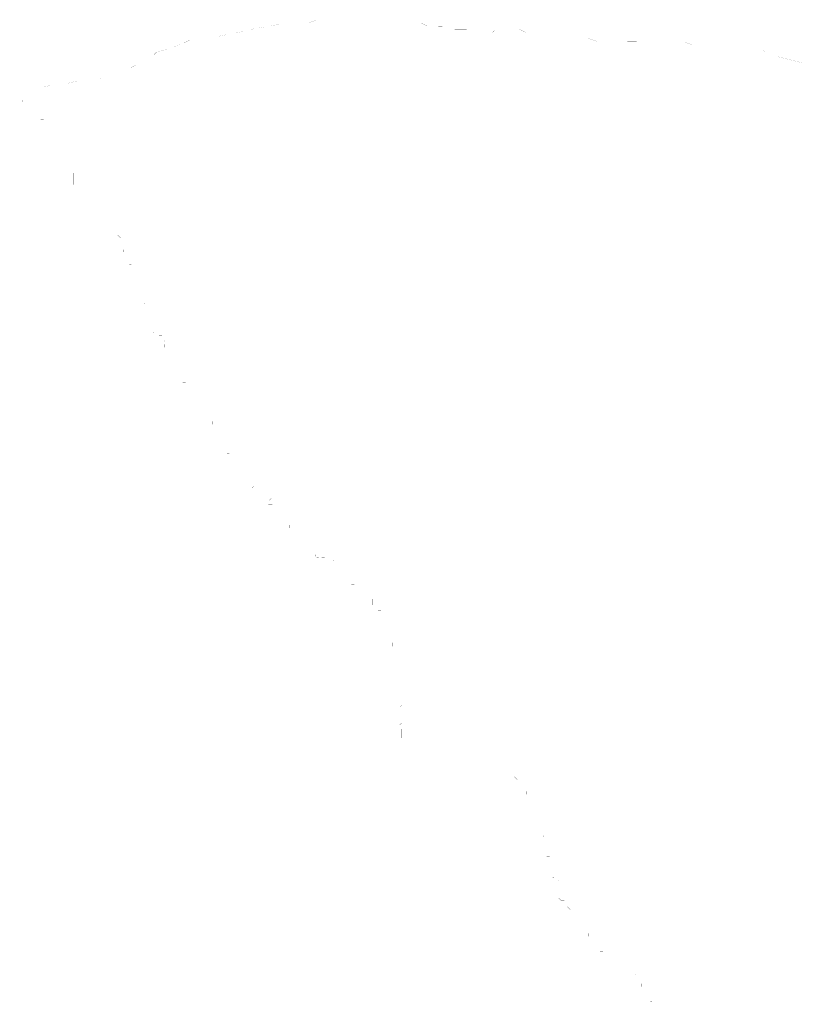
# Model space of a CAD drawing. Header units: metres. Extents: x 561401 to 594056, y 8460144 to 8508504.
# Drawn here: x 576737 to 581632, y 8500997 to 8507205 of the extents above; entities that cross this region are included whole.
import ezdxf

# ---------------------------------------------------------------- set-up
doc = ezdxf.new("R2010")
doc.units = ezdxf.units.M
doc.layers.add('1.2. BASE GRAFICA SUNARP', color=150, linetype='Continuous')

msp = doc.modelspace()

# ---------------------------------------------------------------- linework, layer by layer
at = {"layer": '1.2. BASE GRAFICA SUNARP', "color": 64, "linetype": 'Continuous', "lineweight": -3, "const_width": 0.2}
msp.add_lwpolyline([(581661.2, 8506936.9), (581624.1, 8506937.1), (581549.8, 8506955.7), (581475.6, 8506974.4), (581438.5, 8506993), (581382.8, 8507011.6), (581327, 8507011.8), (581308.5, 8507011.9), (581252.7, 8507012), (581234.2, 8507012.1), (581215.6, 8507012.2), (581197, 8507012.2), (581159.8, 8507012.3), (581141.3, 8507012.4), (581104.1, 8507012.5), (581067, 8507031.1), (581029.9, 8507031.2), (580992.7, 8507031.3), (580974.1, 8507031.4), (580937, 8507049.9), (580881.3, 8507068.6), (580825.6, 8507068.7), (580732.7, 8507069), (580658.4, 8507069.2), (580546.9, 8507069.6), (580454, 8507069.9), (580342.6, 8507070.2), (580286.9, 8507088.8), (580249.8, 8507107.4), (580212.6, 8507107.5), (580156.9, 8507126.1), (580138.4, 8507126.2), (580101.2, 8507126.3), (580064.1, 8507126.4), (580026.9, 8507126.5), (579989.7, 8507126.6), (579971.2, 8507126.7), (579934, 8507126.8), (579896.9, 8507126.9), (579859.7, 8507145.5), (579822.6, 8507145.6), (579785.4, 8507145.7), (579748.3, 8507145.8), (579711.1, 8507145.9), (579692.5, 8507127.5), (579655.3, 8507127.6), (579636.8, 8507146.2), (579599.7, 8507146.3), (579562.5, 8507146.4), (579506.8, 8507146.6), (579488.2, 8507146.6), (579432.4, 8507146.8), (579376.8, 8507165.4), (579339.6, 8507165.5), (579283.9, 8507165.7), (579246.8, 8507184.3), (579209.6, 8507184.4), (579172.5, 8507184.5), (579116.7, 8507184.6), (579061, 8507184.8), (579042.4, 8507184.9), (578986.7, 8507185), (578949.5, 8507185.1), (578912.4, 8507185.2), (578838, 8507185.5), (578800.9, 8507185.6), (578745.2, 8507185.7), (578708.1, 8507204.3), (578633.7, 8507204.5), (578596.6, 8507204.6), (578540.8, 8507186.3), (578503.6, 8507186.5), (578447.9, 8507186.6), (578392.2, 8507186.8), (578317.8, 8507168.5), (578206.3, 8507150.4), (578131.9, 8507132.2), (578039, 8507114), (577946, 8507095.8), (577908.9, 8507095.9), (577834.5, 8507096.1), (577797.3, 8507077.8), (577760.1, 8507059.4), (577667.1, 8507022.8), (577592.8, 8507004.5), (577574.1, 8506986.1), (577555.5, 8506967.7), (577536.9, 8506967.8), (577518.3, 8506949.4), (577481.1, 8506931), (577406.7, 8506894.3), (577369.4, 8506876), (577350.9, 8506876), (577313.7, 8506857.7), (577276.5, 8506857.8), (577239.3, 8506839.4), (577202.1, 8506839.5), (577146.4, 8506839.7), (577090.6, 8506821.4), (577016.2, 8506803.1), (576979.1, 8506803.2), (576960.5, 8506803.3), (576886.1, 8506785.1), (576849, 8506785.2), (576811.8, 8506785.3), (576793.3, 8506785.3), (576737.5, 8506785.5), (576737.5, 8506767), (576737.4, 8506748.6), (576737.3, 8506711.6), (576755.9, 8506711.6), (576755.8, 8506693.1), (576774.4, 8506693.1), (576792.9, 8506674.6), (576811.5, 8506674.5), (576830, 8506656), (576830, 8506637.5), (576829.9, 8506619.1), (576829.9, 8506600.6), (576829.8, 8506582.2), (576848.3, 8506563.6), (576866.9, 8506563.6), (576867, 8506582), (576885.6, 8506582), (576885.5, 8506563.5), (576885.5, 8506545.1), (576885.4, 8506526.6), (576885.3, 8506508.2), (576903.9, 8506489.6), (576922.4, 8506471.1), (576941, 8506471.1), (576940.9, 8506452.6), (576940.9, 8506434.2), (576940.8, 8506415.7), (576959.4, 8506415.6), (576977.9, 8506397.1), (576996.5, 8506397.1), (576996.4, 8506378.6), (576996.4, 8506360.1), (576996.3, 8506341.7), (576996.3, 8506323.2), (576996.2, 8506304.8), (577014.8, 8506304.7), (577014.7, 8506286.3), (577033.3, 8506267.7), (577051.8, 8506249.2), (577070.4, 8506249.2), (577070.3, 8506230.7), (577070.3, 8506212.3), (577070.2, 8506193.8), (577070.2, 8506175.3), (577088.7, 8506175.3), (577107.3, 8506156.8), (577125.8, 8506138.2), (577144.4, 8506138.2), (577162.9, 8506119.7), (577181.4, 8506101.2), (577200, 8506101.1), (577199.9, 8506082.7), (577218.5, 8506064.1), (577218.4, 8506045.7), (577236.9, 8506027.2), (577255.4, 8506008.7), (577274, 8505990.1), (577292.5, 8505971.6), (577292.4, 8505953.2), (577311, 8505934.7), (577329.5, 8505916.1), (577329.4, 8505897.7), (577348, 8505879.2), (577347.9, 8505860.7), (577366.4, 8505842.2), (577366.4, 8505823.7), (577366.3, 8505805.3), (577366.3, 8505786.8), (577384.8, 8505768.3), (577384.7, 8505749.8), (577403.3, 8505731.3), (577403.2, 8505712.9), (577403.2, 8505694.4), (577421.7, 8505694.3), (577421.7, 8505675.9), (577440.3, 8505675.8), (577440.2, 8505657.4), (577458.8, 8505657.3), (577458.7, 8505638.9), (577477.3, 8505638.8), (577477.2, 8505620.3), (577495.8, 8505601.8), (577495.7, 8505583.4), (577495.7, 8505564.9), (577495.6, 8505546.5), (577495.6, 8505528), (577514.1, 8505509.5), (577532.6, 8505491), (577532.5, 8505472.5), (577532.5, 8505454), (577513.9, 8505435.6), (577513.8, 8505417.2), (577532.3, 8505398.7), (577513.7, 8505380.3), (577513.6, 8505361.8), (577513.6, 8505343.3), (577513.5, 8505324.9), (577532.1, 8505324.8), (577532.1, 8505306.4), (577550.6, 8505287.9), (577550.5, 8505269.4), (577569.1, 8505269.3), (577569.1, 8505250.9), (577587.6, 8505250.8), (577606.2, 8505232.3), (577624.7, 8505232.3), (577624.7, 8505213.8), (577643.3, 8505213.7), (577643.2, 8505195.3), (577624.6, 8505195.3), (577624.6, 8505176.9), (577643.1, 8505176.8), (577643.1, 8505158.4), (577661.6, 8505139.9), (577680.2, 8505139.8), (577680.1, 8505121.3), (577698.7, 8505102.8), (577717.2, 8505084.3), (577717.1, 8505065.9), (577717.1, 8505047.4), (577717, 8505028.9), (577735.5, 8505010.4), (577754.1, 8504991.9), (577754, 8504973.5), (577772.6, 8504973.4), (577772.5, 8504954.9), (577772.5, 8504954.9), (577772.5, 8504936.5), (577753.9, 8504936.5), (577753.8, 8504918.1), (577772.4, 8504918), (577790.9, 8504899.5), (577809.5, 8504881), (577828, 8504880.9), (577846.6, 8504862.4), (577865.1, 8504862.4), (577865.1, 8504843.9), (577865, 8504825.5), (577846.5, 8504825.5), (577846.4, 8504807), (577865, 8504807), (577883.5, 8504788.5), (577883.5, 8504770), (577883.4, 8504751.6), (577902, 8504751.5), (577901.9, 8504733), (577920.4, 8504714.5), (577920.4, 8504696.1), (577939, 8504696), (577938.9, 8504677.6), (577957.4, 8504659), (577957.4, 8504640.6), (577957.3, 8504622.1), (577957.3, 8504603.7), (577938.7, 8504603.7), (577938.6, 8504585.3), (577938.6, 8504566.8), (577957.2, 8504566.8), (577975.7, 8504566.7), (577975.7, 8504548.2), (577994.2, 8504529.7), (577994.2, 8504511.3), (578012.7, 8504511.2), (578031.3, 8504492.7), (578049.8, 8504492.6), (578049.8, 8504474.2), (578068.3, 8504474.1), (578086.9, 8504455.6), (578105.4, 8504437.1), (578123.9, 8504400.1), (578123.8, 8504381.7), (578142.3, 8504363.2), (578160.9, 8504363.1), (578160.9, 8504344.6), (578179.4, 8504344.6), (578179.4, 8504326.1), (578197.9, 8504307.6), (578197.8, 8504289.2), (578179.2, 8504270.8), (578197.8, 8504270.7), (578216.4, 8504270.6), (578234.9, 8504270.6), (578253.5, 8504252.1), (578272, 8504233.6), (578290.6, 8504233.5), (578309.1, 8504215), (578290.4, 8504196.6), (578290.4, 8504178.1), (578309, 8504178.1), (578327.5, 8504178), (578346.1, 8504178), (578364.7, 8504177.9), (578364.6, 8504159.5), (578383.1, 8504122.5), (578383.1, 8504104), (578401.6, 8504085.5), (578401.5, 8504067.1), (578420, 8504048.5), (578420, 8504030.1), (578438.5, 8504011.6), (578438.5, 8503993.1), (578457, 8503993.1), (578475.6, 8503974.5), (578494.1, 8503956), (578512.6, 8503937.5), (578512.5, 8503919.1), (578531.1, 8503919), (578531.1, 8503900.5), (578549.6, 8503900.5), (578568.2, 8503900.4), (578568.2, 8503882), (578586.7, 8503863.5), (578586.6, 8503845), (578605.2, 8503844.9), (578605.2, 8503826.5), (578623.7, 8503826.4), (578623.8, 8503844.9), (578642.4, 8503844.8), (578660.9, 8503826.3), (578679.5, 8503826.3), (578698, 8503826.2), (578716.6, 8503807.7), (578716.5, 8503789.2), (578716.4, 8503770.8), (578716.4, 8503752.3), (578735, 8503752.3), (578734.9, 8503733.8), (578753.5, 8503733.8), (578772.1, 8503733.7), (578790.6, 8503715.2), (578809.2, 8503715.1), (578809.1, 8503696.7), (578809, 8503678.2), (578827.6, 8503678.2), (578827.6, 8503659.7), (578846.1, 8503659.6), (578846.1, 8503641.2), (578864.7, 8503641.1), (578864.6, 8503622.7), (578883.2, 8503622.6), (578901.8, 8503622.6), (578901.7, 8503604.1), (578920.3, 8503604), (578920.2, 8503585.6), (578938.8, 8503585.5), (578938.7, 8503567.1), (578938.7, 8503548.6), (578957.2, 8503530.1), (578975.7, 8503511.6), (578994.3, 8503511.5), (578994.3, 8503493.1), (578994.2, 8503474.6), (579012.7, 8503456.1), (579012.7, 8503437.6), (579012.6, 8503419.2), (579031.2, 8503419.1), (579049.8, 8503419.1), (579068.3, 8503419), (579068.3, 8503400.6), (579086.8, 8503382), (579068.2, 8503363.6), (579068.1, 8503345.2), (579068.1, 8503326.7), (579068, 8503308.3), (579068, 8503289.8), (579086.5, 8503271.3), (579105, 8503252.8), (579123.6, 8503252.7), (579123.5, 8503234.3), (579142.1, 8503234.2), (579142, 8503215.8), (579142, 8503197.3), (579141.9, 8503178.8), (579141.9, 8503160.4), (579141.8, 8503141.9), (579160.4, 8503141.9), (579160.3, 8503105), (579160.2, 8503086.5), (579160.2, 8503068), (579160.1, 8503049.6), (579160.1, 8503031.1), (579160, 8503012.7), (579141.4, 8502994.3), (579141.3, 8502975.8), (579122.7, 8502957.4), (579122.6, 8502938.9), (579122.6, 8502920.5), (579103.9, 8502902.1), (579122.5, 8502883.6), (579122.4, 8502865.1), (579122.4, 8502846.7), (579122.3, 8502828.2), (579122.2, 8502809.7), (579103.6, 8502791.3), (579122.1, 8502772.8), (579122.1, 8502754.4), (579122, 8502735.9), (579122, 8502717.5), (579140.5, 8502698.9), (579140.4, 8502680.5), (579140.4, 8502662), (579159, 8502662), (579158.9, 8502643.5), (579158.8, 8502625.1), (579177.4, 8502606.5), (579195.9, 8502606.5), (579195.9, 8502588), (579214.5, 8502588), (579214.4, 8502569.5), (579233, 8502569.5), (579251.6, 8502569.4), (579270.1, 8502569.3), (579270.1, 8502550.9), (579288.7, 8502550.8), (579307.2, 8502550.8), (579307.3, 8502569.2), (579325.9, 8502569.2), (579344.4, 8502569.1), (579363, 8502569.1), (579381.6, 8502569), (579400.2, 8502569), (579418.7, 8502568.9), (579437.3, 8502550.4), (579437.2, 8502531.9), (579455.8, 8502531.9), (579474.3, 8502531.8), (579492.9, 8502531.8), (579511.5, 8502531.7), (579530.1, 8502531.7), (579548.6, 8502531.6), (579567.2, 8502531.5), (579585.8, 8502531.5), (579585.9, 8502549.9), (579604.4, 8502549.9), (579604.5, 8502568.3), (579623.1, 8502568.3), (579641.6, 8502549.8), (579660.2, 8502549.7), (579678.7, 8502531.2), (579697.2, 8502531.1), (579715.8, 8502531.1), (579734.4, 8502531), (579752.9, 8502512.5), (579771.5, 8502512.5), (579771.4, 8502494), (579790, 8502494), (579808.6, 8502493.9), (579808.5, 8502475.4), (579827.1, 8502475.4), (579845.6, 8502456.9), (579845.6, 8502438.4), (579864.1, 8502419.9), (579864, 8502401.4), (579882.6, 8502401.4), (579901.1, 8502382.9), (579901.1, 8502364.4), (579919.6, 8502345.9), (579938.2, 8502345.8), (579956.7, 8502327.3), (579956.6, 8502308.9), (579975.2, 8502308.8), (579975.2, 8502290.4), (579993.7, 8502271.8), (579993.6, 8502253.4), (579993.6, 8502234.9), (580012.1, 8502216.4), (580012, 8502198), (580012, 8502179.5), (580011.9, 8502161), (580011.9, 8502142.6), (580011.8, 8502124.1), (580011.7, 8502105.7), (579993.1, 8502087.3), (579993, 8502050.4), (579992.9, 8502031.9), (580011.5, 8502013.4), (580030, 8501994.9), (580029.9, 8501976.4), (580048.5, 8501976.4), (580048.4, 8501957.9), (580029.9, 8501958), (580029.8, 8501939.5), (580029.8, 8501921), (580048.3, 8501921), (580048.3, 8501902.5), (580066.9, 8501902.5), (580066.8, 8501884), (580066.7, 8501865.6), (580066.7, 8501847.1), (580085.3, 8501847), (580103.8, 8501847), (580103.8, 8501828.5), (580085.2, 8501828.6), (580085.1, 8501810.1), (580066.6, 8501810.2), (580066.5, 8501791.7), (580085.1, 8501791.7), (580103.6, 8501773.2), (580103.6, 8501754.7), (580103.5, 8501736.3), (580103.4, 8501717.8), (580122, 8501699.3), (580140.5, 8501699.2), (580140.5, 8501680.8), (580159.1, 8501680.7), (580159, 8501662.3), (580177.5, 8501643.7), (580177.5, 8501625.3), (580196, 8501606.8), (580195.9, 8501588.3), (580214.5, 8501588.3), (580233.1, 8501588.2), (580251.6, 8501588.1), (580270.2, 8501588.1), (580270.2, 8501569.6), (580270.1, 8501551.2), (580270.1, 8501532.7), (580270, 8501514.3), (580288.5, 8501495.7), (580288.5, 8501477.3), (580307, 8501477.2), (580325.6, 8501477.2), (580325.6, 8501458.7), (580344.1, 8501458.7), (580344.1, 8501440.2), (580344, 8501421.8), (580344, 8501403.3), (580343.9, 8501384.8), (580362.5, 8501384.8), (580381.1, 8501384.7), (580381, 8501366.3), (580399.6, 8501366.2), (580418.1, 8501366.2), (580436.7, 8501347.6), (580455.2, 8501347.6), (580473.8, 8501347.5), (580473.8, 8501329.1), (580492.3, 8501329), (580492.3, 8501310.6), (580510.8, 8501310.5), (580529.4, 8501310.4), (580529.4, 8501292), (580547.9, 8501273.5), (580547.8, 8501255), (580566.4, 8501255), (580584.9, 8501236.4), (580584.9, 8501218), (580603.4, 8501199.5), (580603.3, 8501181), (580621.9, 8501181), (580621.8, 8501162.5), (580640.4, 8501162.5), (580640.4, 8501144), (580640.3, 8501125.5), (580658.9, 8501125.5), (580658.8, 8501107), (580677.4, 8501107), (580677.3, 8501088.5), (580677.3, 8501070.1), (580695.9, 8501070), (580714.4, 8501069.9), (580714.4, 8501051.5), (580732.9, 8501033), (580732.8, 8501014.5), (580751.4, 8500996)], dxfattribs=at)

doc.saveas('drawing.dxf')
